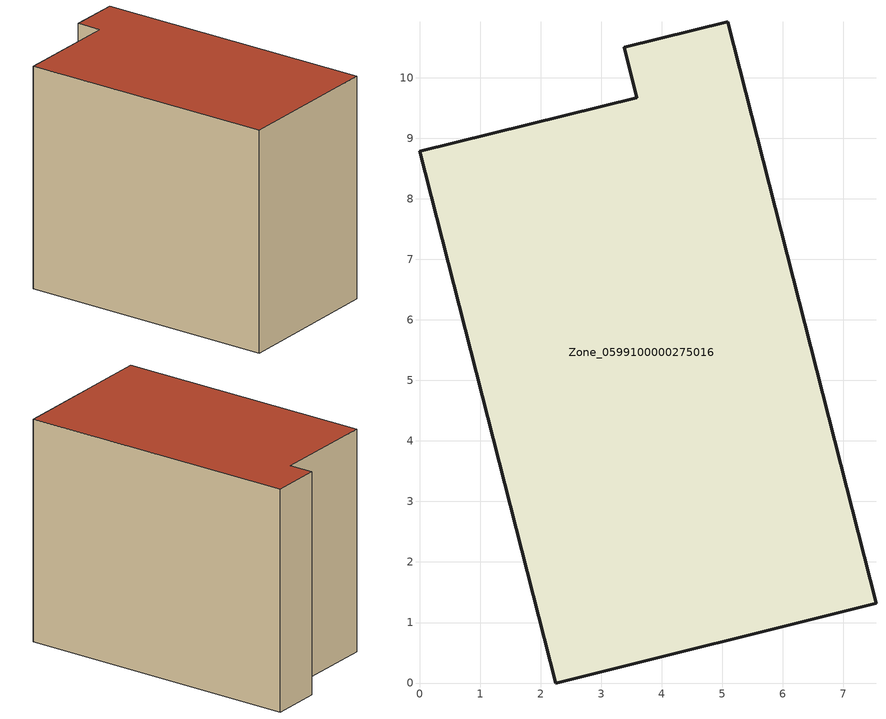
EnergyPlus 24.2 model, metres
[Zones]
Zone_0599100000275016
 floor ground (C_G): 5.09,10.92 7.54,1.32 2.25,0 0,8.78 3.59,9.67 3.38,10.5 z0
 wall outside (C_F): 2.25,0 7.54,1.32 5.09,10.92 3.38,10.5 3.59,9.67 0,8.78 2.25,0 z0:7.96
 roof outside (C_R): 7.54,1.32 5.09,10.92 3.38,10.5 3.59,9.67 0,8.78 2.25,0 z7.96
[BUILDING]
Pand.0599100000275016: North Axis=0; Terrain=City; Loads Convergence Tolerance Value=0.04; Temperature Convergence Tolerance Value=0.4; Solar Distribution=FullExterior; Maximum Number of Warmup Days=25; Minimum Number of Warmup Days=1
[Site:Location]
Rotterdam.The.Hague.AP_ZH_NLD Design_Conditions: Latitude=51.96; Longitude=4.45; Time Zone=1; Elevation=-4.5
[SITE:GROUNDTEMPERATURE:BUILDINGSURFACE]
18, 18, 18, 18, 18, 18, 18, 18, 18, 18, 18, 18
[MATERIAL] Thermal Absorptance=0.9; Solar Absorptance=0.7; Visible Absorptance=0.7
Name | Roughness | Thickness | Conductivity | Density | Specific Heat
G.TI.1975-1991 | MediumSmooth | 0.15 | 0.288461 | 540 | 1210
F.TI.1975-1991 | Rough | 0.3 | 0.230769 | 1920 | 840
R.TI.1975-1991 | MediumRough | 0.2 | 0.153846 | 1500 | 1000
[CONSTRUCTION]
C_G: G.TI.1975-1991
C_F: F.TI.1975-1991
C_R: R.TI.1975-1991
[ZONE]
Zone_0599100000275016: Type=1; Multiplier=1; Ceiling Height=Autocalculate; Volume=Autocalculate; Floor Area=autocalculate; Part of Total Floor Area=Yes
[ZONEINFILTRATION:DESIGNFLOWRATE]
Infil_Zone_0599100000275016: Zone or ZoneList or Space or SpaceList=Zone_0599100000275016; Schedule=AlwaysOn; Design Flow Rate Calculation Method=Flow/Area; Flow Rate per Floor Area=0.003; Constant Term Coefficient=1; Temperature Term Coefficient=0; Velocity Term Coefficient=0; Velocity Squared Term Coefficient=0
[HVACTEMPLATE:ZONE:IDEALLOADSAIRSYSTEM]
Zone_0599100000275016: Maximum Heating Supply Air Temperature=50; Minimum Cooling Supply Air Temperature=13; Maximum Heating Supply Air Humidity Ratio=0.0156; Minimum Cooling Supply Air Humidity Ratio=0.0077; Heating Limit=NoLimit; Cooling Limit=NoLimit; Dehumidification Control Type=ConstantSensibleHeatRatio; Cooling Sensible Heat Ratio=0.7; Dehumidification Setpoint=60; Humidification Control Type=None; Humidification Setpoint=30; Outdoor Air Method=None; Outdoor Air Flow Rate per Person=0.00944; Outdoor Air Flow Rate per Zone Floor Area=0; Outdoor Air Flow Rate per Zone=0; Demand Controlled Ventilation Type=None; Outdoor Air Economizer Type=NoEconomizer; Heat Recovery Type=None; Sensible Heat Recovery Effectiveness=0.7; Latent Heat Recovery Effectiveness=0.65
[ZONECONTROL:THERMOSTAT]
ThermostatControl_Zone_0599100000275016: Zone or ZoneList=Zone_0599100000275016; Control Type Schedule=DualSetpointControlType; Control 1=Thermostat_Zone_0599100000275016; Temperature Difference Between Cutout And Setpoint=0
[THERMOSTATSETPOINT:DUALSETPOINT]
Thermostat_Zone_0599100000275016: Heating Setpoint Temperature Schedule=HeatingSetpoint_Zone_0599100000275016; Cooling Setpoint Temperature Schedule=CoolingSetpoint_Zone_0599100000275016
[SCHEDULE:COMPACT]
HeatingSetpoint_Zone_0599100000275016: Through: 12/31, For: AllDays, Until: 24:00, 21
CoolingSetpoint_Zone_0599100000275016: Through: 12/31, For: AllDays, Until: 24:00, 24
DualSetpointControlType: Through: 12/31, For: AllDays, Until: 24:00, 4
AlwaysOn: Through: 12/31, For: AllDays, Until: 24:00, 1
